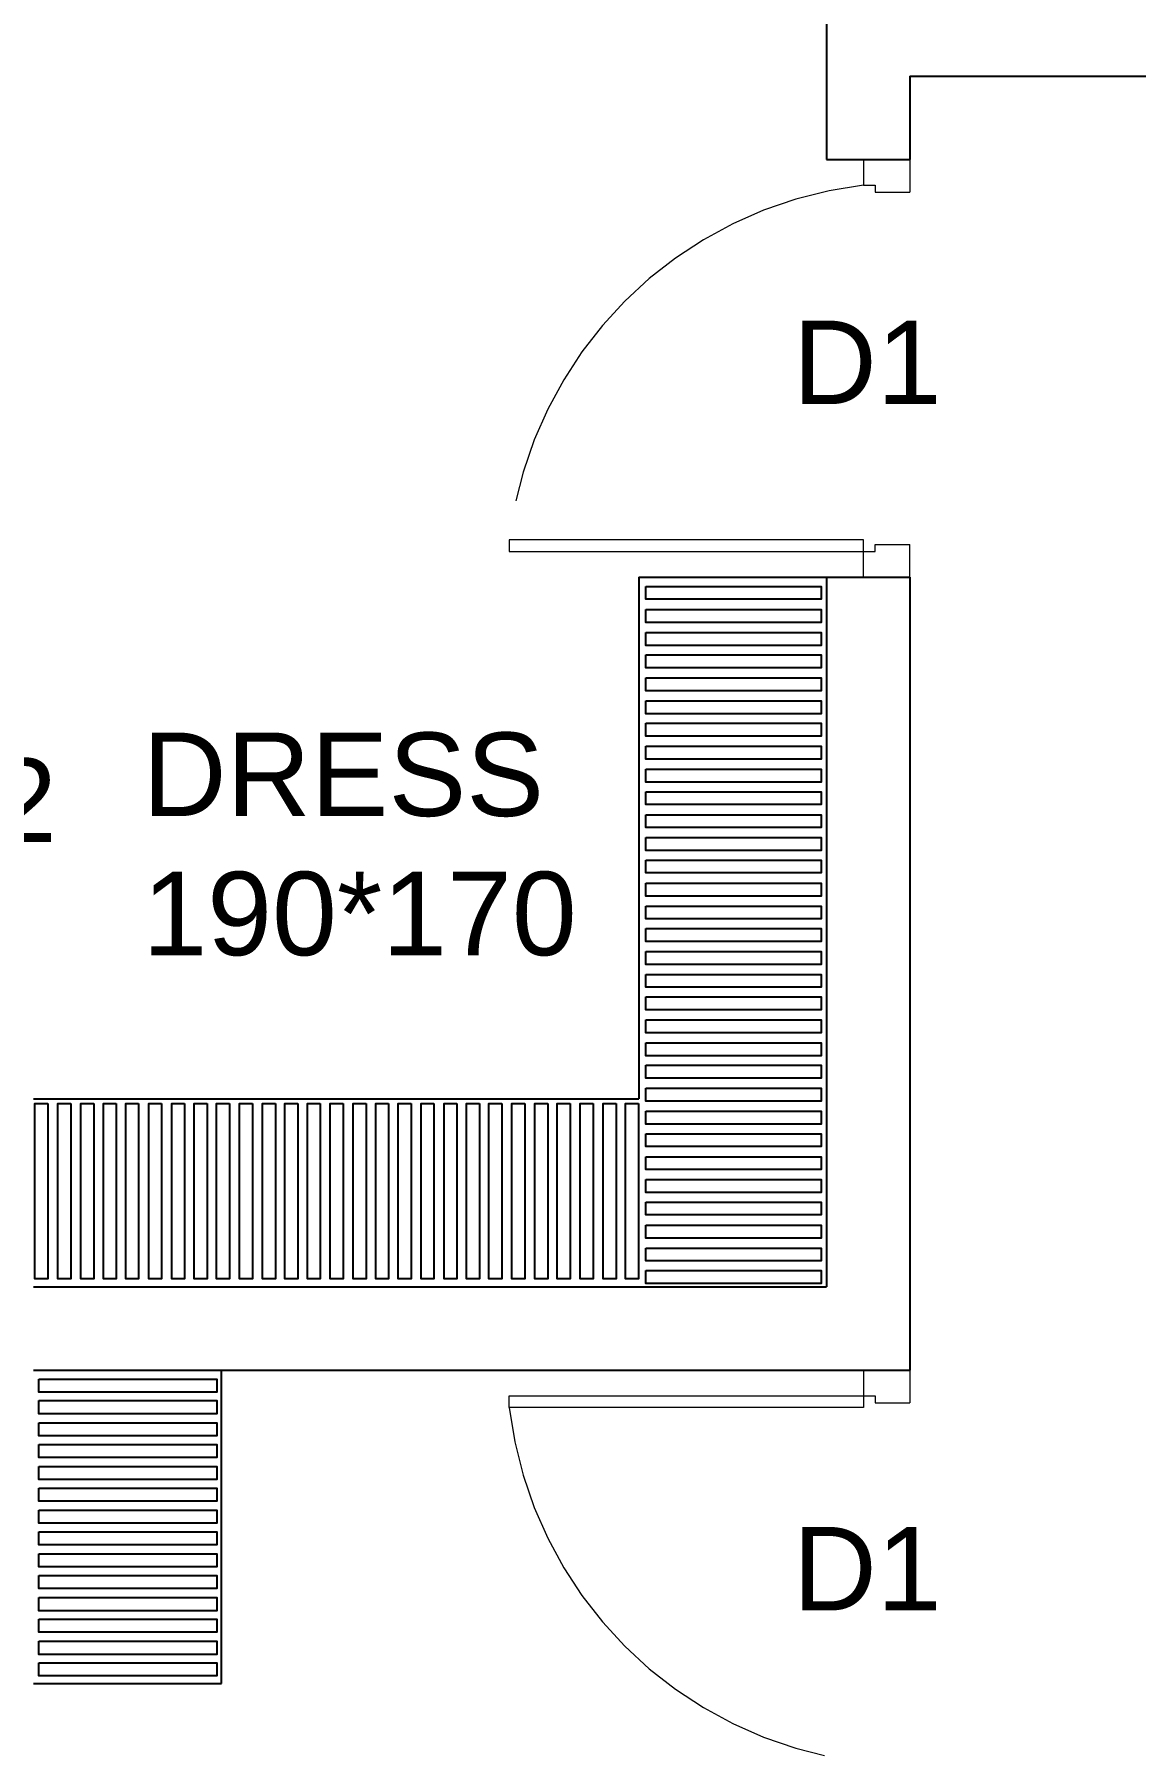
# Model space of a CAD drawing. Header units: inches. Extents: x -2903 to 3367, y -161 to 1064.
# Drawn here: x 2994 to 3020.39, y 144.6 to 185.71 of the extents above; entities that cross this region are included whole.
import ezdxf

# ---------------------------------------------------------------- set-up
doc = ezdxf.new("R2010")
doc.units = ezdxf.units.IN
doc.header["$MEASUREMENT"] = 0
doc.linetypes.add('ACAD_ISO03W100', pattern=[30, 12, -18])
for name, color, linetype, lineweight in [('DIMENSION', 31, 'Continuous', 25), ('door', 42, 'Continuous', 20), ('SUNSHADE', 63, 'ACAD_ISO03W100', 20)]:
    doc.layers.add(name, color=color, linetype=linetype, lineweight=lineweight)
doc.styles.get("Standard").update_dxf_attribs({"font": 'arial.ttf'})

msp = doc.modelspace()

# ---------------------------------------------------------------- linework, layer by layer
for p, q in [((3012.985, 211.71, -204.192), (3012.985, 182.71, -204.192)), ((3014.985, 184.71, -204.192), (3014.985, 182.71, -204.192)), ((3014.985, 184.71, -204.192), (3054.985, 184.71, -204.192)), ((3012.985, 182.71, -204.192), (3014.985, 182.71, -204.192)), ((3012.985, 172.71, -204.192), (3012.985, 155.71, -204.192)), ((3012.985, 172.71, -204.192), (3014.985, 172.71, -204.192)), ((3014.985, 172.71, -204.192), (3014.985, 153.71, -204.192)), ((2993.985, 155.71, -204.192), (3012.985, 155.71, -204.192)), ((2993.985, 153.71, -204.192), (3014.985, 153.71, -204.192)), ((2993.985, 146.21, -204.192), (2998.485, 146.21, -204.192))]:
    msp.add_line(p, q)
at = {"color": 251, "true_color": 0x636466}
for p, q in [((3008.485, 172.71, -204.192), (3008.485, 160.21, -204.192)), ((3008.485, 172.71, -204.192), (3012.985, 172.71, -204.192)), ((2993.985, 160.21, -204.192), (3008.485, 160.21, -204.192)), ((2998.485, 146.21, -204.192), (2998.485, 153.71, -204.192))]:
    msp.add_line(p, q, dxfattribs=at)
at = {"color": 251, "true_color": 0x636466, "elevation": -204.192}
for points in [[(3008.652, 172.486), (3012.856, 172.486), (3012.856, 172.177), (3008.652, 172.177)], [(3008.652, 171.934), (3012.856, 171.934), (3012.856, 171.625), (3008.652, 171.625)], [(3008.652, 171.384), (3012.856, 171.384), (3012.856, 171.075), (3008.652, 171.075)], [(3008.652, 170.847), (3012.856, 170.847), (3012.856, 170.538), (3008.652, 170.538)], [(3008.652, 170.295), (3012.856, 170.295), (3012.856, 169.986), (3008.652, 169.986)], [(3008.652, 169.746), (3012.856, 169.746), (3012.856, 169.437), (3008.652, 169.437)], [(3008.652, 169.209), (3012.856, 169.209), (3012.856, 168.9), (3008.652, 168.9)], [(3008.652, 168.657), (3012.856, 168.657), (3012.856, 168.348), (3008.652, 168.348)], [(3008.652, 168.108), (3012.856, 168.108), (3012.856, 167.799), (3008.652, 167.799)], [(3008.652, 167.57), (3012.856, 167.57), (3012.856, 167.261), (3008.652, 167.261)], [(3008.652, 167.018), (3012.856, 167.018), (3012.856, 166.709), (3008.652, 166.709)], [(3008.652, 166.469), (3012.856, 166.469), (3012.856, 166.16), (3008.652, 166.16)], [(3008.652, 165.932), (3012.856, 165.932), (3012.856, 165.623), (3008.652, 165.623)], [(3008.652, 165.38), (3012.856, 165.38), (3012.856, 165.071), (3008.652, 165.071)], [(3008.652, 164.831), (3012.856, 164.831), (3012.856, 164.522), (3008.652, 164.522)], [(3008.652, 164.294), (3012.856, 164.294), (3012.856, 163.985), (3008.652, 163.985)], [(3008.652, 163.742), (3012.856, 163.742), (3012.856, 163.433), (3008.652, 163.433)], [(3008.652, 163.192), (3012.856, 163.192), (3012.856, 162.884), (3008.652, 162.884)], [(3008.652, 162.655), (3012.856, 162.655), (3012.856, 162.346), (3008.652, 162.346)], [(3008.652, 162.103), (3012.856, 162.103), (3012.856, 161.794), (3008.652, 161.794)], [(3008.652, 161.554), (3012.856, 161.554), (3012.856, 161.245), (3008.652, 161.245)], [(3008.652, 161.017), (3012.856, 161.017), (3012.856, 160.708), (3008.652, 160.708)], [(3008.652, 160.465), (3012.856, 160.465), (3012.856, 160.156), (3008.652, 160.156)], [(2994.326, 160.105), (2994.326, 155.901), (2994.017, 155.901), (2994.017, 160.105)], [(2994.875, 160.105), (2994.875, 155.901), (2994.566, 155.901), (2994.566, 160.105)], [(2995.427, 160.105), (2995.427, 155.901), (2995.118, 155.901), (2995.118, 160.105)], [(2995.964, 160.105), (2995.964, 155.901), (2995.655, 155.901), (2995.655, 160.105)], [(2996.501, 160.105), (2996.501, 155.901), (2996.192, 155.901), (2996.192, 160.105)], [(2997.051, 160.105), (2997.051, 155.901), (2996.742, 155.901), (2996.742, 160.105)], [(2997.603, 160.105), (2997.603, 155.901), (2997.294, 155.901), (2997.294, 160.105)], [(2998.14, 160.105), (2998.14, 155.901), (2997.831, 155.901), (2997.831, 160.105)], [(2998.677, 160.105), (2998.677, 155.901), (2998.368, 155.901), (2998.368, 160.105)], [(2999.226, 160.105), (2999.226, 155.901), (2998.917, 155.901), (2998.917, 160.105)], [(2999.778, 160.105), (2999.778, 155.901), (2999.469, 155.901), (2999.469, 160.105)], [(3000.315, 160.105), (3000.315, 155.901), (3000.006, 155.901), (3000.006, 160.105)], [(3000.853, 160.105), (3000.853, 155.901), (3000.544, 155.901), (3000.544, 160.105)], [(3001.402, 160.105), (3001.402, 155.901), (3001.093, 155.901), (3001.093, 160.105)], [(3001.954, 160.105), (3001.954, 155.901), (3001.645, 155.901), (3001.645, 160.105)], [(3002.491, 160.105), (3002.491, 155.901), (3002.182, 155.901), (3002.182, 160.105)], [(3003.028, 160.105), (3003.028, 155.901), (3002.719, 155.901), (3002.719, 160.105)], [(3003.577, 160.105), (3003.577, 155.901), (3003.268, 155.901), (3003.268, 160.105)], [(3004.129, 160.105), (3004.129, 155.901), (3003.82, 155.901), (3003.82, 160.105)], [(3004.667, 160.105), (3004.667, 155.901), (3004.358, 155.901), (3004.358, 160.105)], [(3005.204, 160.105), (3005.204, 155.901), (3004.895, 155.901), (3004.895, 160.105)], [(3005.753, 160.105), (3005.753, 155.901), (3005.444, 155.901), (3005.444, 160.105)], [(3006.305, 160.105), (3006.305, 155.901), (3005.996, 155.901), (3005.996, 160.105)], [(3006.842, 160.105), (3006.842, 155.901), (3006.533, 155.901), (3006.533, 160.105)], [(3007.391, 160.105), (3007.391, 155.901), (3007.082, 155.901), (3007.082, 160.105)], [(3007.943, 160.105), (3007.943, 155.901), (3007.634, 155.901), (3007.634, 160.105)], [(3008.481, 160.105), (3008.481, 155.901), (3008.172, 155.901), (3008.172, 160.105)], [(3008.652, 159.916), (3012.856, 159.916), (3012.856, 159.607), (3008.652, 159.607)], [(3008.652, 159.378), (3012.856, 159.378), (3012.856, 159.069), (3008.652, 159.069)], [(3008.652, 158.826), (3012.856, 158.826), (3012.856, 158.517), (3008.652, 158.517)], [(3008.652, 158.277), (3012.856, 158.277), (3012.856, 157.968), (3008.652, 157.968)], [(3008.652, 157.74), (3012.856, 157.74), (3012.856, 157.431), (3008.652, 157.431)], [(3008.652, 157.188), (3012.856, 157.188), (3012.856, 156.879), (3008.652, 156.879)], [(3008.652, 156.639), (3012.856, 156.639), (3012.856, 156.33), (3008.652, 156.33)], [(3008.652, 156.102), (3012.856, 156.102), (3012.856, 155.793), (3008.652, 155.793)], [(2994.108, 153.502), (2998.371, 153.502), (2998.371, 153.185), (2994.108, 153.185)], [(2994.108, 152.984), (2998.371, 152.984), (2998.371, 152.667), (2994.108, 152.667)], [(2994.108, 152.456), (2998.371, 152.456), (2998.371, 152.139), (2994.108, 152.139)], [(2994.108, 151.937), (2998.371, 151.937), (2998.371, 151.621), (2994.108, 151.621)], [(2994.108, 151.409), (2998.371, 151.409), (2998.371, 151.092), (2994.108, 151.092)], [(2994.108, 150.891), (2998.371, 150.891), (2998.371, 150.574), (2994.108, 150.574)], [(2994.108, 150.363), (2998.371, 150.363), (2998.371, 150.046), (2994.108, 150.046)], [(2994.108, 149.844), (2998.371, 149.844), (2998.371, 149.528), (2994.108, 149.528)], [(2994.108, 149.316), (2998.371, 149.316), (2998.371, 149), (2994.108, 149)], [(2994.108, 148.798), (2998.371, 148.798), (2998.371, 148.481), (2994.108, 148.481)], [(2994.108, 148.27), (2998.371, 148.27), (2998.371, 147.953), (2994.108, 147.953)], [(2994.108, 147.752), (2998.371, 147.752), (2998.371, 147.435), (2994.108, 147.435)], [(2994.108, 147.224), (2998.371, 147.224), (2998.371, 146.907), (2994.108, 146.907)], [(2994.108, 146.705), (2998.371, 146.705), (2998.371, 146.389), (2994.108, 146.389)]]:
    msp.add_lwpolyline(points, close=True, dxfattribs=at)
at = {"layer": 'door'}
for p, q in [((3013.869, 182.71, -204.192), (3013.869, 182.096, -204.192)), ((3013.869, 182.71, -204.192), (3014.985, 182.71, -204.192)), ((3014.985, 182.71, -204.192), (3014.985, 181.929, -204.192)), ((3013.869, 182.096, -204.192), (3014.148, 182.096, -204.192)), ((3014.148, 182.096, -204.192), (3014.148, 181.929, -204.192)), ((3014.148, 181.929, -204.192), (3014.985, 181.929, -204.192)), ((3014.148, 173.491, -204.192), (3014.985, 173.491, -204.192)), ((3014.148, 173.323, -204.192), (3014.148, 173.491, -204.192)), ((3014.985, 172.71, -204.192), (3014.985, 173.491, -204.192)), ((3013.869, 172.71, -204.192), (3013.869, 173.323, -204.192)), ((3013.869, 173.323, -204.192), (3014.148, 173.323, -204.192)), ((3013.869, 172.71, -204.192), (3014.985, 172.71, -204.192)), ((3013.869, 153.71, -204.192), (3014.985, 153.71, -204.192)), ((3013.869, 153.71, -204.192), (3013.869, 153.096, -204.192)), ((3014.985, 153.71, -204.192), (3014.985, 152.929, -204.192)), ((3013.869, 153.096, -204.192), (3014.148, 153.096, -204.192)), ((3014.148, 153.096, -204.192), (3014.148, 152.929, -204.192)), ((3014.148, 152.929, -204.192), (3014.985, 152.929, -204.192))]:
    msp.add_line(p, q, dxfattribs=at)
at = {"layer": 'door', "elevation": -204.192}
for points in [[(3013.869, 173.602), (3005.38, 173.602), (3005.38, 173.323), (3013.869, 173.323), (3013.869, 173.602)], [(3013.869, 152.817), (3005.38, 152.817), (3005.38, 153.096), (3013.869, 153.096), (3013.869, 152.817)]]:
    msp.add_lwpolyline(points, dxfattribs=at)
at = {"layer": 'SUNSHADE'}
for centre, start, end in [((3015.021, 172.457, -204.192), 96.8112, 173.2235), ((3015.021, 153.963, -204.192), 186.7765, 263.1888)]:
    msp.add_arc(centre, 9.708, start, end, dxfattribs=at)

# ---------------------------------------------------------------- texts
at = {"layer": 'DIMENSION', "char_height": 2, "width": 40.00135, "attachment_point": 1}
for s, insert in [('D1', (3012.173, 178.854, -204.192)), ('   DRESS\\P   190*170', (2994.262, 168.986, -204.192)), ('D2', (2990.973, 168.364, -204.192)), ('D1', (3012.173, 149.96, -204.192))]:
    msp.add_mtext(s, dxfattribs=dict(at, insert=insert))

doc.saveas('drawing.dxf')
